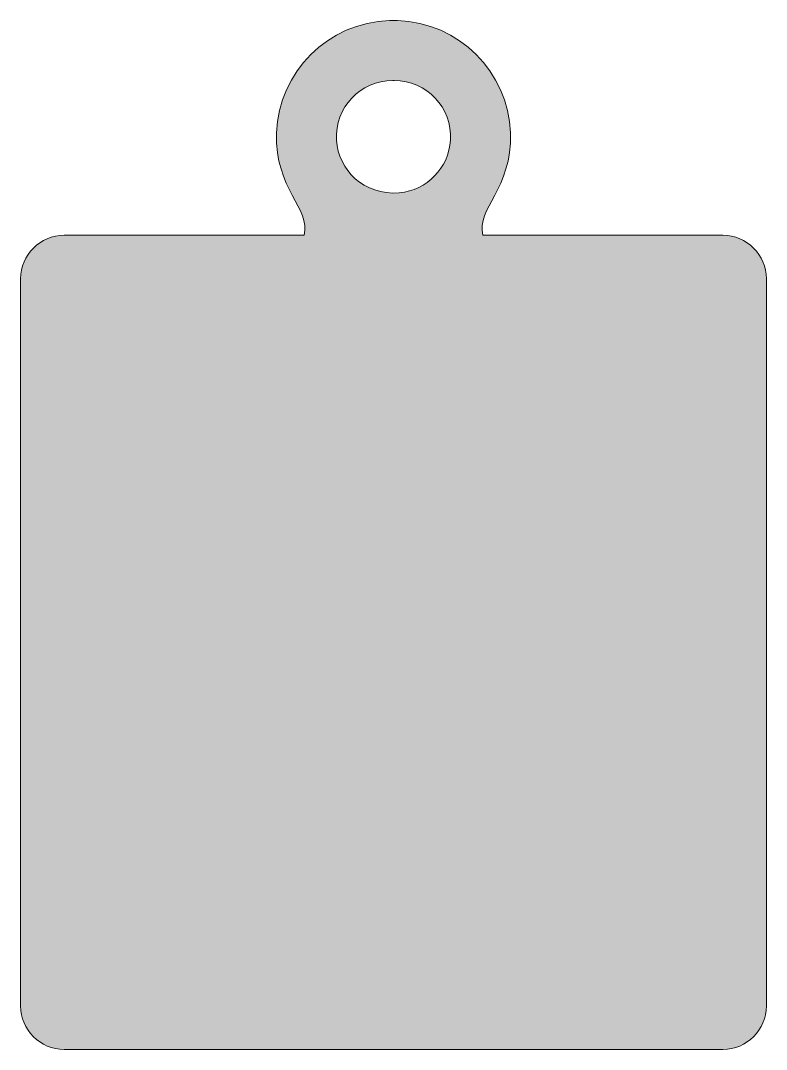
# Model space of a CAD drawing. Header units: inches. Extents: x 32.22 to 36.55, y -5.98 to -0.01.
import ezdxf

# ---------------------------------------------------------------- set-up
doc = ezdxf.new("R2010")
doc.units = ezdxf.units.IN
doc.header["$MEASUREMENT"] = 0
doc.layers.add('_U+0421_U+043B_U+043E_U+0439 1', color=7, linetype='Continuous')

msp = doc.modelspace()

# ---------------------------------------------------------------- hatches: boundary and pattern name
at = {"layer": '_U+0421_U+043B_U+043E_U+0439 1', "true_color": 0xffffff}
h = msp.add_hatch(color=7, dxfattribs=at)
h.dxf.hatch_style = 2
edge = h.paths.add_edge_path()
edge.add_spline(control_points=[(36.2937, -5.9768), (36.433, -5.9768), (36.546, -5.8638), (36.546, -5.7245), (36.546, -5.7245), (36.546, -1.5069), (36.546, -1.5069), (36.546, -1.3675), (36.433, -1.2546), (36.2937, -1.2546), (36.2937, -1.2546), (34.9021, -1.2546), (34.9021, -1.2546), (34.8627, -1.0979), (35.073, -0.9894), (35.0621, -0.6602), (35.0505, -0.307), (34.7614, -0.0194), (34.4081, -0.0096), (34.4002, -0.0094), (34.3922, -0.0093), (34.3843, -0.0093), (34.3763, -0.0093), (34.3684, -0.0094), (34.3604, -0.0096), (34.0071, -0.0194), (33.7181, -0.307), (33.7064, -0.6602), (33.6955, -0.9891), (33.9058, -1.098), (33.8664, -1.2546), (33.8664, -1.2546), (32.4749, -1.2546), (32.4749, -1.2546), (32.3355, -1.2546), (32.2225, -1.3675), (32.2225, -1.5069), (32.2225, -1.5069), (32.2225, -5.7245), (32.2225, -5.7245), (32.2225, -5.8638), (32.3355, -5.9768), (32.4749, -5.9768), (32.4749, -5.9768), (36.2937, -5.9768), (36.2937, -5.9768)], knot_values=[0, 0, 0, 0, 1, 1, 1, 2, 2, 2, 3, 3, 3, 4, 4, 4, 5, 5, 5, 6, 6, 6, 7, 7, 7, 8, 8, 8, 9, 9, 9, 10, 10, 10, 11, 11, 11, 12, 12, 12, 13, 13, 13, 14, 14, 14, 15, 15, 15, 15], degree=3, periodic=1)
edge = h.paths.add_edge_path()
edge.add_spline(control_points=[(34.3843, -0.3566), (34.3858, -0.3565), (34.3873, -0.3565), (34.3889, -0.3565), (34.5757, -0.3565), (34.7261, -0.5137), (34.7147, -0.7032), (34.705, -0.8629), (34.5774, -0.9942), (34.418, -1.008), (34.2122, -1.0259), (34.0642, -0.8738), (34.0539, -0.7032), (34.0424, -0.5137), (34.1928, -0.3565), (34.3796, -0.3565), (34.3812, -0.3565), (34.3827, -0.3565), (34.3843, -0.3566)], knot_values=[0, 0, 0, 0, 1, 1, 1, 2, 2, 2, 3, 3, 3, 4, 4, 4, 5, 5, 5, 6, 6, 6, 6], degree=3, periodic=1)

# ---------------------------------------------------------------- linework, layer by layer
at = {"layer": '_U+0421_U+043B_U+043E_U+0439 1', "lineweight": 0}
for points, knots in [([(36.2937, -5.9768), (36.433, -5.9768), (36.546, -5.8638), (36.546, -5.7245), (36.546, -5.7245), (36.546, -1.5069), (36.546, -1.5069), (36.546, -1.3675), (36.433, -1.2546), (36.2937, -1.2546), (36.2937, -1.2546), (34.9021, -1.2546), (34.9021, -1.2546), (34.8627, -1.0979), (35.073, -0.9894), (35.0621, -0.6602), (35.0505, -0.307), (34.7614, -0.0194), (34.4081, -0.0096), (34.4002, -0.0094), (34.3922, -0.0093), (34.3843, -0.0093), (34.3763, -0.0093), (34.3684, -0.0094), (34.3604, -0.0096), (34.0071, -0.0194), (33.7181, -0.307), (33.7064, -0.6602), (33.6955, -0.9891), (33.9058, -1.098), (33.8664, -1.2546), (33.8664, -1.2546), (32.4749, -1.2546), (32.4749, -1.2546), (32.3355, -1.2546), (32.2225, -1.3675), (32.2225, -1.5069), (32.2225, -1.5069), (32.2225, -5.7245), (32.2225, -5.7245), (32.2225, -5.8638), (32.3355, -5.9768), (32.4749, -5.9768), (32.4749, -5.9768), (36.2937, -5.9768), (36.2937, -5.9768)], [0, 0, 0, 0, 1, 1, 1, 2, 2, 2, 3, 3, 3, 4, 4, 4, 5, 5, 5, 6, 6, 6, 7, 7, 7, 8, 8, 8, 9, 9, 9, 10, 10, 10, 11, 11, 11, 12, 12, 12, 13, 13, 13, 14, 14, 14, 15, 15, 15, 15]), ([(34.3843, -0.3566), (34.3858, -0.3565), (34.3873, -0.3565), (34.3889, -0.3565), (34.5757, -0.3565), (34.7261, -0.5137), (34.7147, -0.7032), (34.705, -0.8629), (34.5774, -0.9942), (34.418, -1.008), (34.2122, -1.0259), (34.0642, -0.8738), (34.0539, -0.7032), (34.0424, -0.5137), (34.1928, -0.3565), (34.3796, -0.3565), (34.3812, -0.3565), (34.3827, -0.3565), (34.3843, -0.3566)], [0, 0, 0, 0, 1, 1, 1, 2, 2, 2, 3, 3, 3, 4, 4, 4, 5, 5, 5, 6, 6, 6, 6])]:
    msp.add_open_spline(points, degree=3, knots=knots, dxfattribs=at)

doc.saveas('drawing.dxf')
